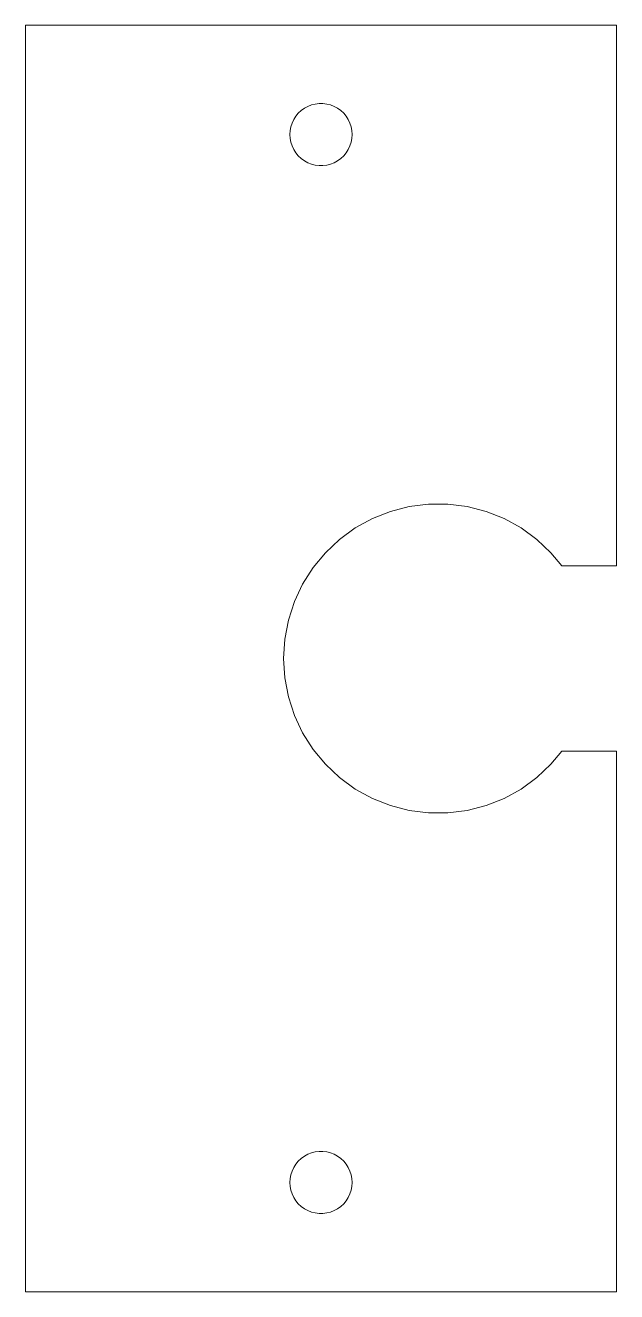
# Model space of a CAD drawing. Header units: millimetres. Extents: x 0 to 28, y 0 to 60.
import ezdxf

# ---------------------------------------------------------------- set-up
doc = ezdxf.new("R2010")
doc.units = ezdxf.units.MM
doc.layers.get('0').update_dxf_attribs({"linetype": 'CONTINUOUS', "lineweight": 0})

msp = doc.modelspace()

# ---------------------------------------------------------------- linework, layer by layer
for p, q in [((0, 0), (0, 60)), ((0, 60), (28, 60)), ((28, 60), (28, 34.395)), ((12.808, 55.691), (12.926, 55.833)), ((12.926, 55.833), (13.061, 55.96)), ((13.061, 55.96), (13.211, 56.069)), ((13.211, 56.069), (13.373, 56.158)), ((13.373, 56.158), (13.545, 56.226)), ((13.545, 56.226), (13.724, 56.272)), ((13.724, 56.272), (13.907, 56.295)), ((13.907, 56.295), (14.093, 56.295)), ((14.093, 56.295), (14.276, 56.272)), ((14.276, 56.272), (14.455, 56.226)), ((14.455, 56.226), (14.627, 56.158)), ((14.627, 56.158), (14.789, 56.069)), ((14.789, 56.069), (14.939, 55.96)), ((14.939, 55.96), (15.074, 55.833)), ((15.074, 55.833), (15.192, 55.691)), ((12.573, 55.191), (12.63, 55.367)), ((12.63, 55.367), (12.709, 55.535)), ((12.709, 55.535), (12.808, 55.691)), ((15.192, 55.691), (15.291, 55.535)), ((15.291, 55.535), (15.37, 55.367)), ((15.37, 55.367), (15.427, 55.191)), ((12.527, 54.825), (12.538, 55.01)), ((12.538, 54.64), (12.527, 54.825)), ((12.538, 55.01), (12.573, 55.191)), ((12.573, 54.459), (12.538, 54.64)), ((15.427, 55.191), (15.462, 55.01)), ((15.462, 54.64), (15.427, 54.459)), ((15.462, 55.01), (15.473, 54.825)), ((15.473, 54.825), (15.462, 54.64)), ((12.63, 54.283), (12.573, 54.459)), ((12.709, 54.115), (12.63, 54.283)), ((12.808, 53.959), (12.709, 54.115)), ((15.291, 54.115), (15.192, 53.959)), ((15.37, 54.283), (15.291, 54.115)), ((15.427, 54.459), (15.37, 54.283)), ((12.926, 53.817), (12.808, 53.959)), ((13.061, 53.69), (12.926, 53.817)), ((13.211, 53.581), (13.061, 53.69)), ((13.373, 53.492), (13.211, 53.581)), ((13.545, 53.424), (13.373, 53.492)), ((13.724, 53.378), (13.545, 53.424)), ((14.455, 53.424), (14.276, 53.378)), ((14.627, 53.492), (14.455, 53.424)), ((14.789, 53.581), (14.627, 53.492)), ((14.939, 53.69), (14.789, 53.581)), ((15.074, 53.817), (14.939, 53.69)), ((15.192, 53.959), (15.074, 53.817)), ((13.907, 53.355), (13.724, 53.378)), ((14.093, 53.355), (13.907, 53.355)), ((14.276, 53.378), (14.093, 53.355)), ((19.09, 37.311), (18.177, 37.195)), ((20.01, 37.311), (19.09, 37.311)), ((20.923, 37.195), (20.01, 37.311)), ((16.431, 36.628), (15.625, 36.185)), ((17.286, 36.966), (16.431, 36.628)), ((18.177, 37.195), (17.286, 36.966)), ((21.814, 36.966), (20.923, 37.195)), ((22.669, 36.628), (21.814, 36.966)), ((23.475, 36.185), (22.669, 36.628)), ((15.625, 36.185), (14.881, 35.644)), ((24.219, 35.644), (23.475, 36.185)), ((14.881, 35.644), (14.21, 35.014)), ((24.89, 35.014), (24.219, 35.644)), ((14.21, 35.014), (13.624, 34.306)), ((25.402, 34.395), (24.89, 35.014)), ((13.624, 34.306), (13.131, 33.529)), ((28, 34.395), (25.402, 34.395)), ((13.131, 33.529), (12.739, 32.697)), ((12.739, 32.697), (12.455, 31.822)), ((12.455, 31.822), (12.283, 30.918)), ((12.283, 30.918), (12.225, 30)), ((12.225, 30), (12.283, 29.082)), ((12.283, 29.082), (12.455, 28.178)), ((12.455, 28.178), (12.739, 27.303)), ((12.739, 27.303), (13.131, 26.471)), ((13.131, 26.471), (13.624, 25.694)), ((13.624, 25.694), (14.21, 24.986)), ((24.89, 24.986), (25.402, 25.605)), ((25.402, 25.605), (28, 25.605)), ((28, 25.605), (28, 0)), ((14.21, 24.986), (14.881, 24.356)), ((24.219, 24.356), (24.89, 24.986)), ((14.881, 24.356), (15.625, 23.815)), ((23.475, 23.815), (24.219, 24.356)), ((15.625, 23.815), (16.431, 23.372)), ((22.669, 23.372), (23.475, 23.815)), ((16.431, 23.372), (17.286, 23.034)), ((17.286, 23.034), (18.177, 22.805)), ((18.177, 22.805), (19.09, 22.689)), ((20.01, 22.689), (20.923, 22.805)), ((20.923, 22.805), (21.814, 23.034)), ((21.814, 23.034), (22.669, 23.372)), ((19.09, 22.689), (20.01, 22.689)), ((13.545, 6.576), (13.724, 6.622)), ((13.724, 6.622), (13.907, 6.645)), ((13.907, 6.645), (14.093, 6.645)), ((14.093, 6.645), (14.276, 6.622)), ((14.276, 6.622), (14.455, 6.576)), ((12.709, 5.885), (12.808, 6.041)), ((12.808, 6.041), (12.926, 6.183)), ((12.926, 6.183), (13.061, 6.31)), ((13.061, 6.31), (13.211, 6.419)), ((13.211, 6.419), (13.373, 6.508)), ((13.373, 6.508), (13.545, 6.576)), ((14.455, 6.576), (14.627, 6.508)), ((14.627, 6.508), (14.789, 6.419)), ((14.789, 6.419), (14.939, 6.31)), ((14.939, 6.31), (15.074, 6.183)), ((15.074, 6.183), (15.192, 6.041)), ((15.192, 6.041), (15.291, 5.885)), ((12.538, 5.36), (12.573, 5.541)), ((12.573, 5.541), (12.63, 5.717)), ((12.63, 5.717), (12.709, 5.885)), ((15.291, 5.885), (15.37, 5.717)), ((15.37, 5.717), (15.427, 5.541)), ((15.427, 5.541), (15.462, 5.36)), ((12.527, 5.175), (12.538, 5.36)), ((12.538, 4.99), (12.527, 5.175)), ((12.573, 4.809), (12.538, 4.99)), ((12.63, 4.633), (12.573, 4.809)), ((15.427, 4.809), (15.37, 4.633)), ((15.462, 4.99), (15.427, 4.809)), ((15.462, 5.36), (15.473, 5.175)), ((15.473, 5.175), (15.462, 4.99)), ((12.709, 4.465), (12.63, 4.633)), ((12.808, 4.309), (12.709, 4.465)), ((12.926, 4.167), (12.808, 4.309)), ((15.192, 4.309), (15.074, 4.167)), ((15.291, 4.465), (15.192, 4.309)), ((15.37, 4.633), (15.291, 4.465)), ((13.061, 4.04), (12.926, 4.167)), ((13.211, 3.931), (13.061, 4.04)), ((13.373, 3.842), (13.211, 3.931)), ((13.545, 3.774), (13.373, 3.842)), ((13.724, 3.728), (13.545, 3.774)), ((13.907, 3.705), (13.724, 3.728)), ((14.093, 3.705), (13.907, 3.705)), ((14.276, 3.728), (14.093, 3.705)), ((14.455, 3.774), (14.276, 3.728)), ((14.627, 3.842), (14.455, 3.774)), ((14.789, 3.931), (14.627, 3.842)), ((14.939, 4.04), (14.789, 3.931)), ((15.074, 4.167), (14.939, 4.04)), ((28, 0), (0, 0))]:
    msp.add_line(p, q)

doc.saveas('drawing.dxf')
